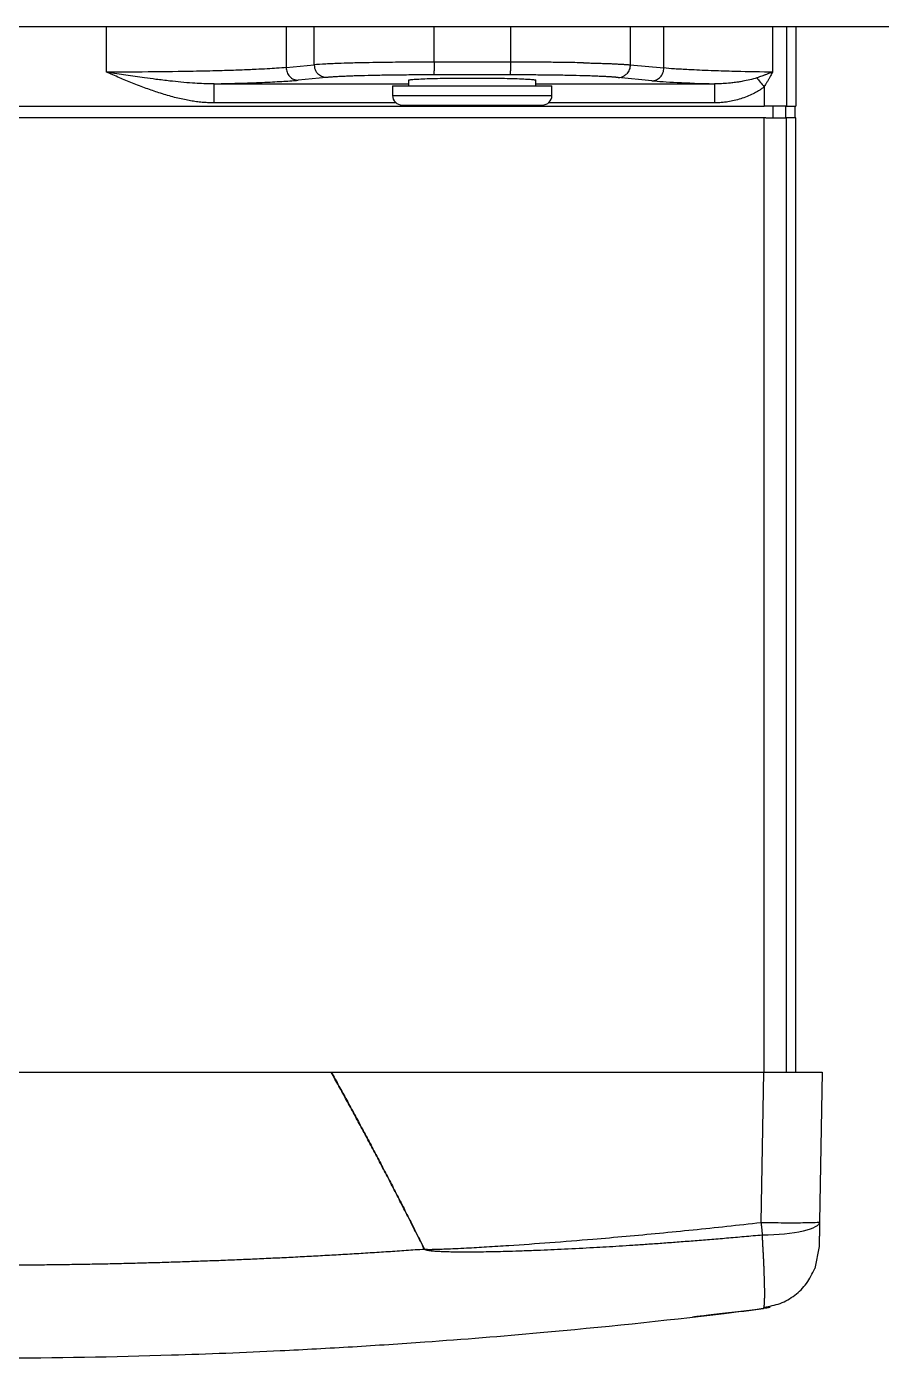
# Model space of a CAD drawing. Header units: centimetres. Extents: x 470464 to 524273, y 49611 to 59074.
# Drawn here: x 488103.19 to 488116.6, y 53959.27 to 53980.16 of the extents above; entities that cross this region are included whole.
import ezdxf

# ---------------------------------------------------------------- set-up
doc = ezdxf.new("R2010")
doc.units = ezdxf.units.CM
doc.header["$MEASUREMENT"] = 0
doc.layers.add('vinç', color=7, linetype='Continuous')

# ---------------------------------------------------------------- blocks, each defined once
blk = doc.blocks.new('fdtrhrghrtsehserhtr')
at = {"color": 2, "linetype": 'Continuous', "lineweight": 25}
for p, q in [((427566.818, 71738.973), (427566.818, 71779.024)), ((427583.218, 71776.939), (427585.57, 71776.898)), ((427585.955, 71776.891), (427586.303, 71776.822)), ((427566.818, 71776.526), (427568.068, 71776.526)), ((427568.068, 71776.379), (427568.068, 71776.526)), ((427568.248, 71776.516), (427568.068, 71776.516)), ((427583.218, 71776.526), (427568.248, 71776.526)), ((427568.248, 71776.526), (427568.248, 71776.379)), ((427566.818, 71776.379), (427568.068, 71776.379)), ((427568.068, 71776.367), (427568.068, 71776.379)), ((427568.068, 71776.367), (427568.068, 71776.366)), ((427568.248, 71776.366), (427568.068, 71776.366)), ((427568.068, 71776.366), (427568.068, 71776.166)), ((427568.248, 71776.379), (427568.248, 71776.367)), ((427583.218, 71776.379), (427568.248, 71776.379)), ((427568.248, 71776.367), (427568.248, 71776.366)), ((427568.248, 71776.166), (427568.248, 71776.366)), ((427566.818, 71776.159), (427567.533, 71776.159)), ((427567.761, 71776.029), (427568.068, 71776.029)), ((427568.068, 71776.166), (427568.248, 71776.166)), ((427568.068, 71776.166), (427568.068, 71776.055)), ((427568.068, 71776.055), (427568.068, 71776.029)), ((427568.068, 71762.799), (427568.068, 71776.029)), ((427568.248, 71776.055), (427568.248, 71776.166)), ((427568.248, 71776.055), (427568.248, 71776.029)), ((427568.248, 71776.029), (427568.248, 71762.799)), ((427583.218, 71776.029), (427568.248, 71776.029)), ((427583.218, 71776.02), (427585.578, 71775.978)), ((427583.218, 71769.236), (427583.218, 71776.02)), ((427567.715, 71772.449), (427567.715, 71775.249)), ((427568.015, 71775.249), (427568.015, 71772.642)), ((427567.467, 71774.456), (427566.818, 71774.456)), ((427567.417, 71773.928), (427567.467, 71774.456)), ((427567.667, 71774.268), (427567.616, 71773.74)), ((427566.818, 71773.928), (427567.417, 71773.928)), ((427567.898, 71772.699), (427567.747, 71772.699)), ((427567.898, 71770.199), (427567.898, 71772.699)), ((427567.748, 71772.449), (427567.659, 71772.449)), ((427566.818, 71772.048), (427567.375, 71772.048)), ((427567.375, 71772.048), (427567.375, 71770.849)), ((427567.575, 71772.048), (427567.575, 71770.849)), ((427567.375, 71770.849), (427566.818, 71770.849)), ((427567.659, 71770.449), (427567.748, 71770.449)), ((427567.715, 71767.4), (427567.715, 71770.449)), ((427567.747, 71770.199), (427567.898, 71770.199)), ((427568.015, 71770.256), (427568.015, 71767.4)), ((427567.616, 71769.158), (427567.659, 71768.717)), ((427567.417, 71768.97), (427566.818, 71768.97)), ((427567.459, 71768.529), (427567.417, 71768.97)), ((427566.818, 71768.529), (427567.459, 71768.529)), ((427567.532, 71765.71), (427566.818, 71765.71))]:
    blk.add_line(p, q, dxfattribs=at)
at = {"color": 2, "linetype": 'Continuous', "lineweight": 25, "flags": 128}
blk.add_lwpolyline([(427583.218, 71761.68), (427583.218, 71762.624), (427583.218, 71763.569), (427583.218, 71764.513), (427583.218, 71765.458), (427583.218, 71766.402), (427583.218, 71767.346), (427583.218, 71768.29), (427583.218, 71769.234)], dxfattribs=at)
at = {"color": 2, "linetype": 'Continuous', "lineweight": 25}
for centre, start, end in [((427567.898, 71772.549), 0, 90), ((427567.898, 71770.349), 270, 0)]:
    blk.add_arc(centre, 0.15, start, end, dxfattribs=at)
for points, knots in [([(427583.218, 71776.02), (427583.218, 71776.082), (427583.218, 71776.143), (427583.218, 71776.232), (427583.218, 71776.262), (427583.218, 71776.32), (427583.218, 71776.349), (427583.218, 71776.433), (427583.218, 71776.486), (427583.218, 71776.56), (427583.218, 71776.584), (427583.218, 71776.63), (427583.218, 71776.653), (427583.218, 71776.716), (427583.218, 71776.753), (427583.218, 71776.819), (427583.218, 71776.847), (427583.218, 71776.893), (427583.218, 71776.91), (427583.218, 71776.927), (427583.218, 71776.931), (427583.218, 71776.937), (427583.218, 71776.939), (427583.218, 71776.939)], [0, 0, 0, 0, 0.125, 0.125, 0.1875, 0.1875, 0.25, 0.25, 0.375, 0.375, 0.4375, 0.4375, 0.5, 0.5, 0.625, 0.625, 0.75, 0.75, 0.875, 0.875, 0.9375, 0.9375, 1, 1, 1, 1]), ([(427585.578, 71775.978), (427585.579, 71776.04), (427585.58, 71776.102), (427585.581, 71776.221), (427585.582, 71776.28), (427585.582, 71776.391), (427585.583, 71776.445), (427585.582, 71776.544), (427585.582, 71776.591), (427585.581, 71776.675), (427585.581, 71776.713), (427585.579, 71776.778), (427585.578, 71776.806), (427585.576, 71776.852), (427585.575, 71776.869), (427585.573, 71776.892), (427585.571, 71776.898), (427585.57, 71776.898)], [0, 0, 0, 0, 0.125, 0.125, 0.25, 0.25, 0.375, 0.375, 0.5, 0.5, 0.625, 0.625, 0.75, 0.75, 0.875, 0.875, 1, 1, 1, 1]), ([(427585.57, 71776.898), (427585.624, 71776.897), (427585.678, 71776.803), (427585.754, 71776.474), (427585.776, 71776.242), (427585.778, 71775.999)], [0.0000054, 0.0000054, 0.0000054, 0.0000054, 0.5, 0.5, 1, 1, 1, 1]), ([(427585.57, 71776.898), (427585.576, 71776.898), (427585.59, 71776.897), (427585.61, 71776.897), (427585.63, 71776.897), (427585.649, 71776.896), (427585.668, 71776.896), (427585.687, 71776.896), (427585.705, 71776.895), (427585.741, 71776.895), (427585.791, 71776.894), (427585.849, 71776.893), (427585.895, 71776.892), (427585.924, 71776.892), (427585.94, 71776.891), (427585.949, 71776.891), (427585.954, 71776.891), (427585.955, 71776.891), (427585.955, 71776.891)], [0, 0, 0, 0, 0.031493, 0.062809, 0.094003, 0.125129, 0.156242, 0.187396, 0.218646, 0.250045, 0.375022, 0.499929, 0.624792, 0.749728, 0.812095, 0.874998, 0.937679, 1, 1, 1, 1]), ([(427586.908, 71776.026), (427586.892, 71776.112), (427586.862, 71776.285), (427586.729, 71776.514), (427586.543, 71776.706), (427586.382, 71776.783), (427586.302, 71776.822)], [0, 0, 0, 0, 0.25067, 0.501065, 0.750777, 1, 1, 1, 1]), ([(427567.533, 71776.159), (427567.532, 71776.143), (427567.532, 71776.126), (427567.529, 71775.902), (427567.525, 71775.704), (427567.517, 71775.406), (427567.513, 71775.297), (427567.507, 71775.132), (427567.505, 71775.071), (427567.5, 71774.955), (427567.497, 71774.9), (427567.49, 71774.765), (427567.486, 71774.69), (427567.477, 71774.559), (427567.472, 71774.503), (427567.467, 71774.456)], [0.3810386, 0.3810386, 0.3810386, 0.3810386, 0.3986373, 0.3986373, 0.6244849, 0.6244849, 0.7656397, 0.7656397, 0.8538615, 0.8538615, 0.9420832, 0.9420832, 1.083238, 1.083238, 1.2217303, 1.2217303, 1.2217303, 1.2217303]), ([(427567.533, 71776.159), (427567.534, 71776.155), (427567.536, 71776.151), (427567.541, 71776.137), (427567.544, 71776.127), (427567.553, 71776.103), (427567.558, 71776.09), (427567.566, 71776.068), (427567.569, 71776.059), (427567.574, 71776.045), (427567.576, 71776.04), (427567.58, 71776.029), (427567.582, 71776.024), (427567.587, 71776.01), (427567.59, 71776.001), (427567.598, 71775.979), (427567.602, 71775.966), (427567.612, 71775.939), (427567.617, 71775.925), (427567.622, 71775.911)], [-0.160551, -0.160551, -0.160551, -0.160551, 0, 0, 0.407866, 0.407866, 0.959058, 0.959058, 1.303554, 1.303554, 1.518863, 1.518863, 1.734173, 1.734173, 2.078668, 2.078668, 2.62986, 2.62986, 3.198277, 3.198277, 3.198277, 3.198277]), ([(427567.533, 71776.159), (427567.542, 71776.154), (427567.561, 71776.144), (427567.587, 71776.13), (427567.61, 71776.118), (427567.631, 71776.106), (427567.657, 71776.092), (427567.689, 71776.073), (427567.726, 71776.051), (427567.75, 71776.036), (427567.761, 71776.029)], [0, 0, 0, 0, 0.126971, 0.240912, 0.341824, 0.429706, 0.504559, 0.68493, 0.850066, 1, 1, 1, 1]), ([(427567.622, 71775.911), (427567.641, 71775.928), (427567.664, 71775.947), (427567.711, 71775.987), (427567.736, 71776.008), (427567.761, 71776.029)], [0, 0, 0, 0, 0.5, 0.5, 1, 1, 1, 1]), ([(427567.761, 71776.029), (427567.766, 71776.023), (427567.776, 71776.01), (427567.791, 71775.991), (427567.806, 71775.97), (427567.82, 71775.949), (427567.834, 71775.926), (427567.847, 71775.903), (427567.861, 71775.879), (427567.885, 71775.831), (427567.917, 71775.759), (427567.952, 71775.661), (427567.98, 71775.56), (427567.998, 71775.468), (427568.008, 71775.387), (427568.014, 71775.318), (427568.015, 71775.272), (427568.015, 71775.249)], [0, 0, 0, 0, 0.02871, 0.058097, 0.088192, 0.119028, 0.150631, 0.183029, 0.216246, 0.250306, 0.37326, 0.500247, 0.62503, 0.750061, 0.834467, 0.917704, 1, 1, 1, 1]), ([(427585.578, 71775.978), (427585.588, 71775.979), (427585.608, 71775.982), (427585.637, 71775.985), (427585.666, 71775.988), (427585.695, 71775.991), (427585.723, 71775.994), (427585.751, 71775.996), (427585.769, 71775.998), (427585.778, 71775.999)], [0, 0, 0, 0, 0.148193, 0.294604, 0.439235, 0.582088, 0.723165, 0.862468, 1, 1, 1, 1]), ([(427586.025, 71776.014), (427586.013, 71776.013), (427585.991, 71776.012), (427585.956, 71776.01), (427585.921, 71776.008), (427585.886, 71776.006), (427585.85, 71776.004), (427585.814, 71776.001), (427585.79, 71776), (427585.778, 71775.999)], [0, 0, 0, 0, 0.141021, 0.282654, 0.424899, 0.567756, 0.711225, 0.855306, 1, 1, 1, 1]), ([(427585.778, 71775.999), (427585.786, 71775.904), (427585.803, 71775.717), (427585.827, 71775.442), (427585.849, 71775.175), (427585.87, 71774.917), (427585.889, 71774.667), (427585.907, 71774.427), (427585.923, 71774.195), (427585.938, 71773.972), (427585.952, 71773.758), (427585.964, 71773.552), (427585.981, 71773.266), (427585.999, 71772.906), (427586.016, 71772.533), (427586.027, 71772.243), (427586.035, 71771.976), (427586.042, 71771.685), (427586.045, 71771.419), (427586.044, 71771.235), (427586.042, 71771.116), (427586.04, 71771.013), (427586.036, 71770.939), (427586.034, 71770.892), (427586.032, 71770.865), (427586.03, 71770.841), (427586.028, 71770.819), (427586.025, 71770.798), (427586.023, 71770.78), (427586.021, 71770.763), (427586.018, 71770.748), (427586.015, 71770.735), (427586.012, 71770.724), (427586.009, 71770.715), (427586.006, 71770.707), (427586.003, 71770.702), (427585.999, 71770.698), (427585.997, 71770.697), (427585.995, 71770.696)], [0, 0, 0, 0, 0.053746, 0.105816, 0.15621, 0.204929, 0.251973, 0.297342, 0.341037, 0.383059, 0.423406, 0.462081, 0.499083, 0.58515, 0.665409, 0.709414, 0.748572, 0.816369, 0.873367, 0.898324, 0.920537, 0.940007, 0.956739, 0.962011, 0.966932, 0.971503, 0.975725, 0.979598, 0.983124, 0.986303, 0.989139, 0.991633, 0.993789, 0.995614, 0.997118, 0.99832, 0.999255, 1, 1, 1, 1]), ([(427586.93, 71776.016), (427586.93, 71776.016), (427586.929, 71776.017), (427586.928, 71776.019), (427586.925, 71776.021), (427586.921, 71776.023), (427586.916, 71776.024), (427586.911, 71776.026), (427586.904, 71776.027), (427586.896, 71776.028), (427586.887, 71776.029), (427586.878, 71776.031), (427586.867, 71776.032), (427586.856, 71776.032), (427586.843, 71776.033), (427586.83, 71776.034), (427586.816, 71776.035), (427586.8, 71776.035), (427586.784, 71776.036), (427586.768, 71776.036), (427586.75, 71776.037), (427586.731, 71776.037), (427586.712, 71776.037), (427586.692, 71776.037), (427586.671, 71776.037), (427586.649, 71776.037), (427586.626, 71776.037), (427586.597, 71776.036), (427586.558, 71776.036), (427586.51, 71776.034), (427586.459, 71776.033), (427586.405, 71776.031), (427586.348, 71776.029), (427586.289, 71776.027), (427586.226, 71776.024), (427586.162, 71776.021), (427586.094, 71776.018), (427586.048, 71776.015), (427586.025, 71776.014)], [0, 0, 0, 0, 0.022502, 0.044976, 0.067423, 0.089842, 0.112233, 0.134597, 0.156933, 0.179241, 0.201522, 0.223775, 0.246002, 0.2682, 0.290371, 0.312515, 0.334632, 0.356721, 0.378783, 0.400818, 0.422826, 0.444807, 0.466761, 0.488687, 0.510587, 0.53246, 0.554306, 0.576125, 0.616694, 0.657667, 0.699043, 0.740824, 0.783008, 0.825597, 0.86859, 0.911989, 0.955792, 1, 1, 1, 1]), ([(427586.91, 71776.124), (427586.911, 71776.12), (427586.914, 71776.109), (427586.924, 71776.052), (427586.93, 71776.016)], [0, 0, 0, 0, 0.357858, 1, 1, 1, 1]), ([(427587.666, 71760.713), (427587.697, 71761.808), (427587.711, 71762.903), (427587.702, 71764.91), (427587.686, 71765.821), (427587.639, 71767.301), (427587.616, 71767.87), (427587.57, 71768.816), (427587.55, 71769.194), (427587.504, 71769.949), (427587.479, 71770.327), (427587.409, 71771.308), (427587.361, 71771.911), (427587.22, 71773.478), (427587.119, 71774.441), (427586.981, 71775.606), (427586.956, 71775.811), (427586.93, 71776.016)], [-13.630876, -13.630876, -13.630876, -13.630876, 18.728271, 18.728271, 45.651886, 45.651886, 62.479145, 62.479145, 73.671795, 73.671795, 84.864445, 84.864445, 102.772685, 102.772685, 131.42587, 131.42587, 137.53824, 137.53824, 137.53824, 137.53824]), ([(427586.93, 71776.016), (427586.935, 71775.973), (427586.946, 71775.888), (427586.968, 71775.711), (427586.991, 71775.519), (427587.014, 71775.326), (427587.034, 71775.152), (427587.051, 71775.013), (427587.06, 71774.928), (427587.064, 71774.893), (427587.063, 71774.903), (427587.063, 71774.903)], [0, 0, 0, 0, 0.125143, 0.250335, 0.37501, 0.50021, 0.625479, 0.750624, 0.875481, 0.99981, 1, 1, 1, 1]), ([(427567.622, 71775.911), (427567.633, 71775.877), (427567.644, 71775.841), (427567.662, 71775.767), (427567.669, 71775.73), (427567.68, 71775.67), (427567.684, 71775.646), (427567.69, 71775.609), (427567.692, 71775.594), (427567.696, 71775.565), (427567.698, 71775.55), (427567.702, 71775.513), (427567.704, 71775.49), (427567.71, 71775.43), (427567.712, 71775.394), (427567.715, 71775.321), (427567.716, 71775.285), (427567.715, 71775.249)], [0, 0, 0, 0, 1.410052, 1.410052, 2.777375, 2.777375, 3.631952, 3.631952, 4.166062, 4.166062, 4.700173, 4.700173, 5.55475, 5.55475, 6.922073, 6.922073, 8.332125, 8.332125, 8.332125, 8.332125]), ([(427585.995, 71770.698), (427585.995, 71770.698), (427585.996, 71770.699), (427585.996, 71770.701), (427585.997, 71770.703), (427585.997, 71770.707), (427585.998, 71770.711), (427585.998, 71770.716), (427585.999, 71770.722), (427585.999, 71770.729), (427585.999, 71770.737), (427586, 71770.745), (427586, 71770.754), (427586, 71770.765), (427586, 71770.776), (427586, 71770.788), (427586, 71770.8), (427586, 71770.814), (427586, 71770.828), (427585.999, 71770.866), (427585.997, 71770.933), (427585.993, 71771.046), (427585.987, 71771.19), (427585.976, 71771.406), (427585.96, 71771.685), (427585.933, 71772.121), (427585.893, 71772.677), (427585.844, 71773.29), (427585.795, 71773.863), (427585.746, 71774.387), (427585.694, 71774.914), (427585.638, 71775.445), (427585.598, 71775.8), (427585.578, 71775.978)], [0, 0, 0, 0, 0.0002287, 0.0005889, 0.0010967, 0.0017574, 0.0025735, 0.0035461, 0.004676, 0.0059637, 0.0074094, 0.0090134, 0.0107758, 0.0126968, 0.0147764, 0.0170148, 0.0194119, 0.0219678, 0.0246825, 0.0275562, 0.0433937, 0.0624886, 0.0916153, 0.1249809, 0.1845787, 0.2499623, 0.3719703, 0.499951, 0.5983654, 0.697574, 0.7975802, 0.8983878, 1, 1, 1, 1]), ([(427567.667, 71774.268), (427567.676, 71774.366), (427567.685, 71774.5), (427567.702, 71774.831), (427567.709, 71775.028), (427567.715, 71775.249)], [0, 0, 0, 0, 0.5, 0.5, 1, 1, 1, 1]), ([(427567.715, 71775.249), (427567.716, 71775.249), (427567.72, 71775.249), (427567.735, 71775.249), (427567.746, 71775.249), (427567.772, 71775.249), (427567.788, 71775.249), (427567.807, 71775.249)], [0.5, 0.5, 0.5, 0.5, 0.6666667, 0.6666667, 0.8333333, 0.8333333, 1, 1, 1, 1]), ([(427567.807, 71775.249), (427567.825, 71775.249), (427567.846, 71775.249), (427567.89, 71775.249), (427567.914, 71775.249), (427567.964, 71775.249), (427567.99, 71775.249), (427568.015, 71775.249)], [0, 0, 0, 0, 0.1666667, 0.1666667, 0.3333333, 0.3333333, 0.5, 0.5, 0.5, 0.5]), ([(427567.608, 71774.4), (427567.589, 71774.417), (427567.567, 71774.431), (427567.519, 71774.45), (427567.493, 71774.455), (427567.467, 71774.456)], [0, 0, 0, 0, 0.5, 0.5, 1, 1, 1, 1]), ([(427567.667, 71774.268), (427567.667, 71774.292), (427567.661, 71774.317), (427567.641, 71774.362), (427567.626, 71774.382), (427567.608, 71774.4)], [0, 0, 0, 0, 0.5, 0.5, 1, 1, 1, 1]), ([(427567.387, 71773.196), (427567.387, 71773.208), (427567.387, 71773.233), (427567.388, 71773.271), (427567.389, 71773.308), (427567.39, 71773.345), (427567.391, 71773.382), (427567.392, 71773.418), (427567.393, 71773.455), (427567.394, 71773.49), (427567.396, 71773.525), (427567.397, 71773.56), (427567.398, 71773.594), (427567.399, 71773.627), (427567.401, 71773.659), (427567.402, 71773.691), (427567.404, 71773.722), (427567.405, 71773.751), (427567.407, 71773.78), (427567.408, 71773.808), (427567.41, 71773.835), (427567.411, 71773.86), (427567.413, 71773.884), (427567.415, 71773.907), (427567.416, 71773.921), (427567.417, 71773.928)], [0, 0, 0, 0, 0.037921, 0.076347, 0.115278, 0.154714, 0.194655, 0.235102, 0.276053, 0.317511, 0.359473, 0.40194, 0.444913, 0.488391, 0.532374, 0.576863, 0.621857, 0.667356, 0.713361, 0.759871, 0.806886, 0.854406, 0.902432, 0.950963, 1, 1, 1, 1]), ([(427567.417, 71773.928), (427567.442, 71773.927), (427567.468, 71773.922), (427567.516, 71773.903), (427567.539, 71773.889), (427567.557, 71773.872)], [0, 0, 0, 0, 0.5, 0.5, 1, 1, 1, 1]), ([(427567.616, 71773.74), (427567.616, 71773.756), (427567.614, 71773.772), (427567.604, 71773.804), (427567.598, 71773.819), (427567.58, 71773.847), (427567.569, 71773.86), (427567.557, 71773.872)], [0, 0, 0, 0, 0.1666667, 0.1666667, 0.3333333, 0.3333333, 0.5, 0.5, 0.5, 0.5]), ([(427567.616, 71773.74), (427567.616, 71773.735), (427567.615, 71773.724), (427567.614, 71773.708), (427567.612, 71773.69), (427567.611, 71773.672), (427567.609, 71773.652), (427567.607, 71773.618), (427567.604, 71773.564), (427567.6, 71773.485), (427567.596, 71773.397), (427567.591, 71773.267), (427567.586, 71773.085), (427567.582, 71772.881), (427567.579, 71772.71), (427567.578, 71772.579), (427567.577, 71772.446), (427567.576, 71772.334), (427567.575, 71772.246), (427567.575, 71772.18), (427567.575, 71772.114), (427567.575, 71772.07), (427567.575, 71772.048)], [0, 0, 0, 0, 0.0200086, 0.0399943, 0.0599693, 0.0799453, 0.0999343, 0.1199482, 0.1820412, 0.2441552, 0.3077601, 0.3713863, 0.500079, 0.6287602, 0.6923482, 0.7559584, 0.8180258, 0.8801156, 0.9101026, 0.9400522, 0.9700045, 1, 1, 1, 1]), ([(427567.387, 71773.196), (427567.386, 71773.162), (427567.385, 71773.128), (427567.383, 71773.044), (427567.383, 71772.994), (427567.38, 71772.86), (427567.379, 71772.775), (427567.377, 71772.549), (427567.376, 71772.404), (427567.375, 71772.188), (427567.375, 71772.118), (427567.375, 71772.048)], [0, 0, 0, 0, 0.0612642, 0.0612642, 0.1474347, 0.1474347, 0.2853074, 0.2853074, 0.5059038, 0.5059038, 0.6108652, 0.6108652, 0.6108652, 0.6108652]), ([(427567.748, 71770.199), (427567.748, 71770.199), (427567.748, 71770.199), (427567.748, 71770.2), (427567.748, 71770.202), (427567.748, 71770.205), (427567.748, 71770.209), (427567.748, 71770.214), (427567.748, 71770.224), (427567.748, 71770.246), (427567.748, 71770.285), (427567.748, 71770.337), (427567.748, 71770.423), (427567.748, 71770.559), (427567.748, 71770.758), (427567.748, 71770.983), (427567.748, 71771.215), (427567.748, 71771.449), (427567.748, 71771.682), (427567.748, 71771.915), (427567.748, 71772.139), (427567.748, 71772.339), (427567.748, 71772.475), (427567.748, 71772.561), (427567.748, 71772.612), (427567.748, 71772.652), (427567.748, 71772.675), (427567.748, 71772.687), (427567.748, 71772.694), (427567.748, 71772.698), (427567.748, 71772.699), (427567.748, 71772.699)], [0, 0, 0, 0, 0.008343, 0.016672, 0.024993, 0.033311, 0.041633, 0.049965, 0.058311, 0.0892, 0.120102, 0.152279, 0.18447, 0.250119, 0.315767, 0.380052, 0.441771, 0.500002, 0.558232, 0.619951, 0.684236, 0.749885, 0.815534, 0.847711, 0.879901, 0.91079, 0.941693, 0.956282, 0.970843, 0.985405, 1, 1, 1, 1]), ([(427567.659, 71770.449), (427567.659, 71770.449), (427567.658, 71770.449), (427567.657, 71770.45), (427567.656, 71770.453), (427567.655, 71770.456), (427567.654, 71770.46), (427567.652, 71770.469), (427567.649, 71770.486), (427567.646, 71770.518), (427567.643, 71770.559), (427567.639, 71770.628), (427567.634, 71770.737), (427567.63, 71770.897), (427567.626, 71771.076), (427567.625, 71771.262), (427567.624, 71771.449), (427567.625, 71771.635), (427567.626, 71771.822), (427567.63, 71772.001), (427567.634, 71772.161), (427567.639, 71772.27), (427567.643, 71772.338), (427567.646, 71772.38), (427567.649, 71772.411), (427567.652, 71772.431), (427567.655, 71772.442), (427567.657, 71772.448), (427567.658, 71772.448), (427567.659, 71772.449)], [0, 0, 0, 0, 0.009734, 0.019451, 0.02916, 0.038869, 0.048589, 0.058328, 0.089224, 0.120136, 0.152317, 0.184514, 0.250168, 0.315813, 0.380087, 0.44179, 0.500003, 0.558217, 0.61992, 0.684194, 0.749839, 0.815492, 0.847672, 0.879871, 0.910766, 0.941679, 0.961128, 0.980544, 1, 1, 1, 1]), ([(427568.048, 71771.449), (427568.048, 71771.741), (427568.048, 71772.02), (427568.048, 71772.433), (427568.048, 71772.549), (427568.048, 71772.549)], [0, 0, 0, 0, 0.5, 0.5, 1, 1, 1, 1]), ([(427567.375, 71772.048), (427567.392, 71772.048), (427567.409, 71772.048), (427567.442, 71772.048), (427567.458, 71772.048), (427567.488, 71772.048), (427567.502, 71772.048), (427567.514, 71772.048)], [0.500031, 0.500031, 0.500031, 0.500031, 0.6666977, 0.6666977, 0.8333643, 0.8333643, 1, 1, 1, 1]), ([(427567.575, 71772.048), (427567.574, 71772.048), (427567.568, 71772.048), (427567.547, 71772.048), (427567.532, 71772.048), (427567.514, 71772.048)], [0, 0, 0, 0, 0.5, 0.5, 1, 1, 1, 1]), ([(427568.048, 71770.349), (427568.048, 71770.349), (427568.048, 71770.465), (427568.048, 71770.877), (427568.048, 71771.157), (427568.048, 71771.449)], [0, 0, 0, 0, 0.5, 0.5, 1, 1, 1, 1]), ([(427567.375, 71770.849), (427567.401, 71770.849), (427567.426, 71770.849), (427567.474, 71770.849), (427567.496, 71770.849), (427567.514, 71770.849)], [0, 0, 0, 0, 0.5, 0.5, 1, 1, 1, 1]), ([(427567.375, 71770.849), (427567.375, 71770.711), (427567.376, 71770.574), (427567.377, 71770.308), (427567.379, 71770.18), (427567.381, 71769.98), (427567.383, 71769.906), (427567.385, 71769.789), (427567.386, 71769.745), (427567.387, 71769.702)], [-0.6108652, -0.6108652, -0.6108652, -0.6108652, -0.4041108, -0.4041108, -0.2036217, -0.2036217, -0.0783161, -0.0783161, 0, 0, 0, 0]), ([(427567.575, 71770.849), (427567.574, 71770.849), (427567.572, 71770.849), (427567.562, 71770.849), (427567.555, 71770.849), (427567.537, 71770.849), (427567.526, 71770.849), (427567.514, 71770.849)], [0, 0, 0, 0, 0.1666667, 0.1666667, 0.3333333, 0.3333333, 0.5, 0.5, 0.5, 0.5]), ([(427567.575, 71770.849), (427567.575, 71770.835), (427567.575, 71770.805), (427567.575, 71770.761), (427567.575, 71770.717), (427567.575, 71770.674), (427567.575, 71770.63), (427567.576, 71770.556), (427567.577, 71770.452), (427567.578, 71770.319), (427567.579, 71770.188), (427567.582, 71770.016), (427567.586, 71769.812), (427567.591, 71769.63), (427567.596, 71769.5), (427567.6, 71769.412), (427567.604, 71769.334), (427567.607, 71769.276), (427567.61, 71769.235), (427567.612, 71769.207), (427567.614, 71769.181), (427567.616, 71769.165), (427567.616, 71769.158)], [0, 0, 0, 0, 0.019998, 0.039973, 0.059938, 0.079904, 0.099883, 0.119888, 0.181954, 0.244045, 0.307631, 0.371243, 0.499925, 0.628617, 0.692219, 0.755848, 0.817939, 0.880055, 0.910057, 0.940021, 0.969989, 1, 1, 1, 1]), ([(427583.218, 71769.236), (427583.292, 71769.277), (427583.438, 71769.358), (427583.66, 71769.48), (427583.884, 71769.602), (427584.11, 71769.724), (427584.339, 71769.846), (427584.569, 71769.967), (427584.801, 71770.089), (427585.036, 71770.211), (427585.273, 71770.333), (427585.511, 71770.455), (427585.752, 71770.576), (427585.914, 71770.657), (427585.995, 71770.698)], [0, 0, 0, 0, 0.080078, 0.160744, 0.241999, 0.323844, 0.40628, 0.48931, 0.572933, 0.657152, 0.741967, 0.827379, 0.91339, 1, 1, 1, 1]), ([(427585.995, 71770.696), (427585.914, 71770.656), (427585.753, 71770.575), (427585.512, 71770.453), (427585.273, 71770.331), (427585.036, 71770.209), (427584.802, 71770.088), (427584.569, 71769.966), (427584.339, 71769.844), (427584.111, 71769.722), (427583.885, 71769.6), (427583.66, 71769.478), (427583.439, 71769.356), (427583.292, 71769.275), (427583.218, 71769.234)], [0, 0, 0, 0, 0.08661, 0.172621, 0.258033, 0.342848, 0.427067, 0.51069, 0.59372, 0.676156, 0.758001, 0.839256, 0.919922, 1, 1, 1, 1]), ([(427585.995, 71770.696), (427585.995, 71770.696), (427585.995, 71770.696), (427585.995, 71770.696), (427585.995, 71770.696), (427585.995, 71770.697), (427585.995, 71770.697), (427585.995, 71770.697), (427585.995, 71770.697), (427585.995, 71770.697), (427585.995, 71770.697), (427585.995, 71770.697), (427585.995, 71770.697), (427585.995, 71770.697), (427585.995, 71770.697), (427585.995, 71770.698), (427585.995, 71770.698), (427585.995, 71770.698)], [0, 0, 0, 0, 0.125, 0.125, 0.25, 0.25, 0.375, 0.375, 0.5, 0.5, 0.625, 0.625, 0.75, 0.75, 0.875, 0.875, 1, 1, 1, 1]), ([(427586.207, 71760.767), (427586.21, 71760.862), (427586.215, 71761.051), (427586.222, 71761.335), (427586.228, 71761.619), (427586.233, 71761.903), (427586.237, 71762.187), (427586.241, 71762.471), (427586.244, 71762.755), (427586.246, 71763.038), (427586.247, 71763.322), (427586.248, 71763.606), (427586.247, 71763.89), (427586.246, 71764.174), (427586.244, 71764.457), (427586.241, 71764.741), (427586.237, 71765.025), (427586.233, 71765.309), (427586.228, 71765.592), (427586.222, 71765.876), (427586.215, 71766.16), (427586.207, 71766.443), (427586.199, 71766.727), (427586.189, 71767.011), (427586.179, 71767.294), (427586.169, 71767.578), (427586.157, 71767.862), (427586.144, 71768.145), (427586.131, 71768.429), (427586.117, 71768.712), (427586.102, 71768.996), (427586.086, 71769.279), (427586.07, 71769.563), (427586.052, 71769.846), (427586.034, 71770.129), (427586.015, 71770.413), (427586.002, 71770.602), (427585.995, 71770.696)], [0, 0, 0, 0, 0.028574, 0.057145, 0.085714, 0.11428, 0.142845, 0.171407, 0.199968, 0.228528, 0.257087, 0.285645, 0.314202, 0.342759, 0.371316, 0.399872, 0.428429, 0.456987, 0.485546, 0.514105, 0.542666, 0.571228, 0.599792, 0.628358, 0.656926, 0.685497, 0.71407, 0.742646, 0.771225, 0.799808, 0.828394, 0.856984, 0.885578, 0.914177, 0.94278, 0.971387, 1, 1, 1, 1]), ([(427567.387, 71769.702), (427567.387, 71769.659), (427567.388, 71769.618), (427567.391, 71769.513), (427567.393, 71769.452), (427567.398, 71769.303), (427567.401, 71769.221), (427567.409, 71769.078), (427567.412, 71769.017), (427567.417, 71768.97)], [-1.2217305, -1.2217305, -1.2217305, -1.2217305, -1.1434144, -1.1434144, -1.0181087, -1.0181087, -0.8176196, -0.8176196, -0.6108652, -0.6108652, -0.6108652, -0.6108652]), ([(427567.616, 71769.158), (427567.616, 71769.133), (427567.611, 71769.109), (427567.59, 71769.064), (427567.575, 71769.043), (427567.557, 71769.026)], [0, 0, 0, 0, 0.5, 0.5, 1, 1, 1, 1]), ([(427567.417, 71768.97), (427567.434, 71768.97), (427567.451, 71768.972), (427567.485, 71768.981), (427567.501, 71768.987), (427567.531, 71769.004), (427567.545, 71769.014), (427567.557, 71769.026)], [0.5, 0.5, 0.5, 0.5, 0.6666667, 0.6666667, 0.8333333, 0.8333333, 1, 1, 1, 1]), ([(427567.599, 71768.585), (427567.618, 71768.603), (427567.633, 71768.623), (427567.653, 71768.668), (427567.658, 71768.693), (427567.659, 71768.717)], [0, 0, 0, 0, 0.5, 0.5, 1, 1, 1, 1]), ([(427567.715, 71767.4), (427567.712, 71767.551), (427567.708, 71767.694), (427567.7, 71767.96), (427567.696, 71768.083), (427567.686, 71768.307), (427567.681, 71768.407), (427567.67, 71768.582), (427567.664, 71768.657), (427567.659, 71768.717)], [0, 0, 0, 0, 0.25, 0.25, 0.5, 0.5, 0.75, 0.75, 1, 1, 1, 1]), ([(427567.459, 71768.529), (427567.485, 71768.53), (427567.511, 71768.535), (427567.559, 71768.554), (427567.581, 71768.568), (427567.599, 71768.585)], [0, 0, 0, 0, 0.5, 0.5, 1, 1, 1, 1]), ([(427567.459, 71768.529), (427567.463, 71768.487), (427567.467, 71768.437), (427567.478, 71768.29), (427567.484, 71768.181), (427567.494, 71767.98), (427567.497, 71767.897), (427567.504, 71767.719), (427567.507, 71767.625), (427567.51, 71767.495), (427567.511, 71767.463), (427567.512, 71767.431)], [0.6108652, 0.6108652, 0.6108652, 0.6108652, 0.7353178, 0.7353178, 0.9341272, 0.9341272, 1.0583831, 1.0583831, 1.182639, 1.182639, 1.2217306, 1.2217306, 1.2217306, 1.2217306]), ([(427567.512, 71767.431), (427567.515, 71767.3), (427567.519, 71767.162), (427567.525, 71766.781), (427567.528, 71766.529), (427567.532, 71766.086), (427567.532, 71765.898), (427567.532, 71765.71)], [0.0000004, 0.0000004, 0.0000004, 0.0000004, 0.1597182, 0.1597182, 0.4229925, 0.4229925, 0.6108652, 0.6108652, 0.6108652, 0.6108652]), ([(427567.715, 71767.4), (427567.716, 71767.38), (427567.716, 71767.36), (427567.715, 71767.25), (427567.711, 71767.157), (427567.7, 71767), (427567.695, 71766.939), (427567.684, 71766.82), (427567.678, 71766.763), (427567.667, 71766.669), (427567.663, 71766.633), (427567.654, 71766.56), (427567.65, 71766.523), (427567.637, 71766.427), (427567.629, 71766.367), (427567.608, 71766.211), (427567.593, 71766.113), (427567.565, 71765.921), (427567.55, 71765.827), (427567.535, 71765.725), (427567.533, 71765.718), (427567.532, 71765.71)], [-17.664603, -17.664603, -17.664603, -17.664603, -16.954012, -16.954012, -13.76779, -13.76779, -11.776402, -11.776402, -9.964648, -9.964648, -8.832301, -8.832301, -7.699955, -7.699955, -5.888201, -5.888201, -2.989394, -2.989394, -0.220799, -0.220799, 0, 0, 0, 0]), ([(427568.015, 71767.4), (427568.015, 71767.386), (427568.015, 71767.359), (427568.013, 71767.317), (427568.011, 71767.275), (427568.008, 71767.232), (427568.004, 71767.188), (427567.999, 71767.144), (427567.992, 71767.099), (427567.986, 71767.053), (427567.978, 71767.007), (427567.959, 71766.907), (427567.921, 71766.747), (427567.859, 71766.539), (427567.785, 71766.328), (427567.706, 71766.121), (427567.62, 71765.913), (427567.561, 71765.778), (427567.532, 71765.71)], [0, 0, 0, 0, 0.02324, 0.04685, 0.070841, 0.095223, 0.120007, 0.145202, 0.170817, 0.196862, 0.223344, 0.250272, 0.370092, 0.500407, 0.618259, 0.750136, 0.875117, 1, 1, 1, 1]), ([(427567.807, 71767.4), (427567.788, 71767.4), (427567.772, 71767.4), (427567.746, 71767.4), (427567.735, 71767.4), (427567.72, 71767.4), (427567.716, 71767.4), (427567.715, 71767.4)], [0, 0, 0, 0, 0.1666667, 0.1666667, 0.3333333, 0.3333333, 0.5, 0.5, 0.5, 0.5]), ([(427568.015, 71767.4), (427567.99, 71767.4), (427567.964, 71767.4), (427567.914, 71767.4), (427567.89, 71767.4), (427567.846, 71767.4), (427567.825, 71767.4), (427567.807, 71767.4)], [0.5, 0.5, 0.5, 0.5, 0.6666667, 0.6666667, 0.8333333, 0.8333333, 1, 1, 1, 1])]:
    blk.add_open_spline(points, degree=3, knots=knots, dxfattribs=at)
blk.add_open_spline([(427583.218, 71769.236), (427583.218, 71769.235), (427583.218, 71769.235), (427583.218, 71769.234)], degree=3, dxfattribs=at)
blk = doc.blocks.new('K')
at = {"layer": 'vinç', "color": 0, "rotation": 270}
blk.add_blockref('fdtrhrghrtsehserhtr', (416338.736, 473046.981), dxfattribs=at)

msp = doc.modelspace()

# ---------------------------------------------------------------- block references
msp.add_blockref('K', (0, 8500))

doc.saveas('drawing.dxf')
